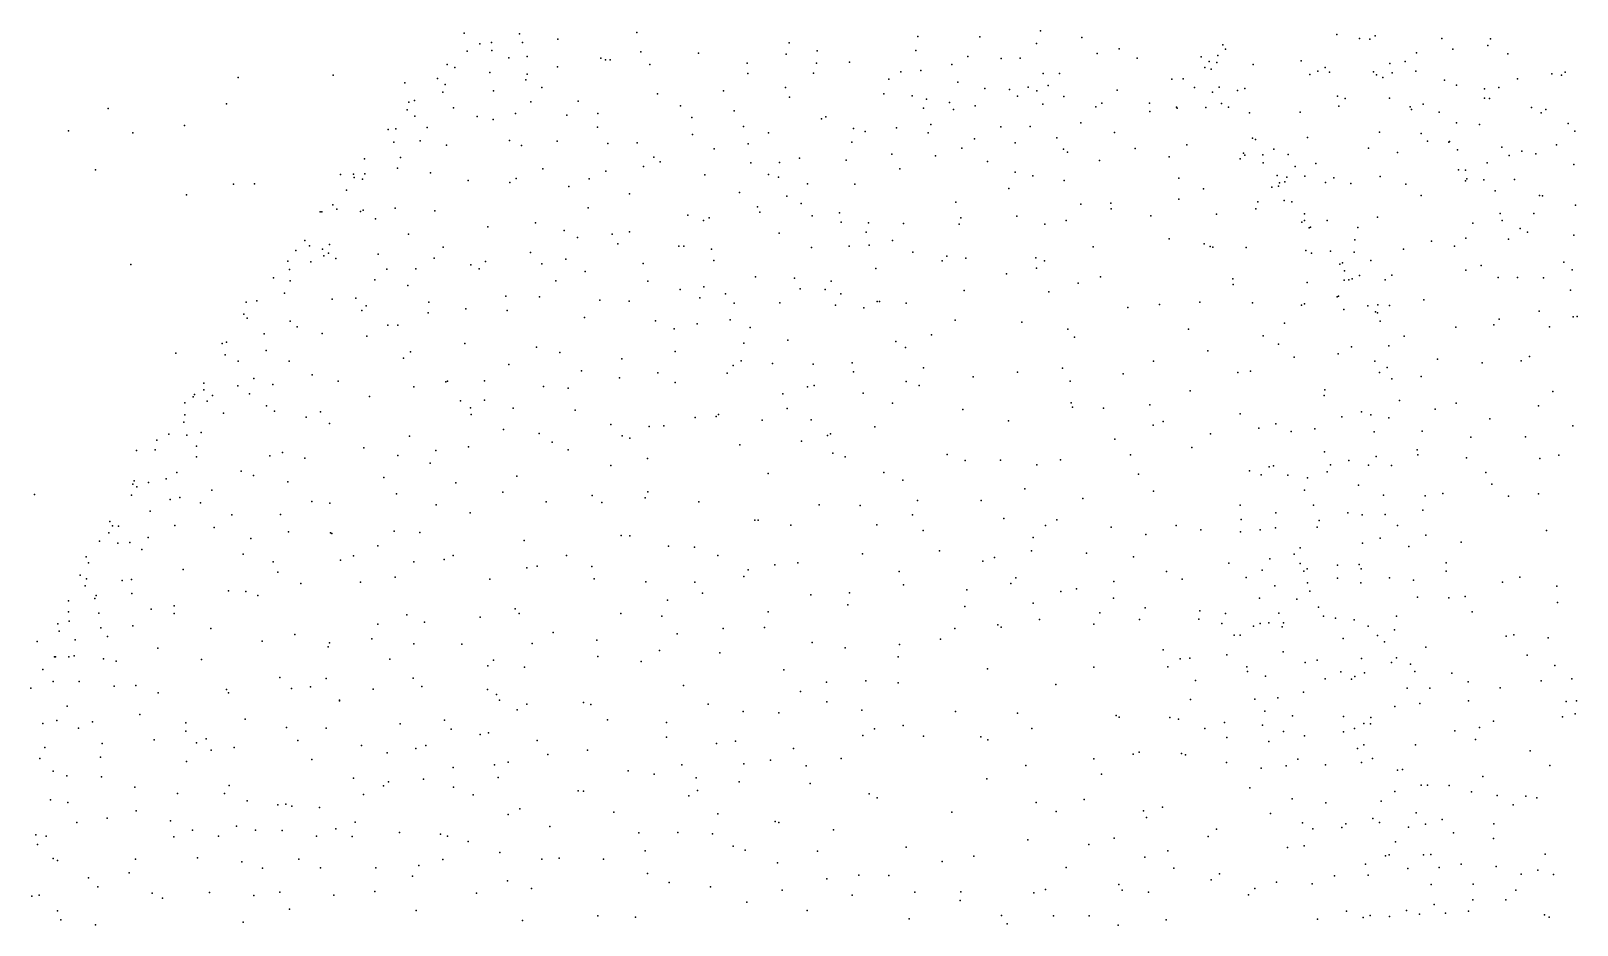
# Model space of a CAD drawing. Header units: metres. Extents: x -25 to 25, y -27.8 to 27.8.
# Drawn here: x -8.23 to -5.476, y -3.173 to -1.58 of the extents above; entities that cross this region are included whole.
import ezdxf

# ---------------------------------------------------------------- set-up
doc = ezdxf.new("R2010")
doc.units = ezdxf.units.M

msp = doc.modelspace()

# ---------------------------------------------------------------- linework, layer by layer
for p in [(-7.4588, -1.5843, -15.7327), (-7.3601, -1.5856, -7.436), (-7.2918, -1.5951, -7.573), (-7.1507, -1.5829, -7.7248), (-6.6504, -1.5903, -8.178), (-6.5401, -1.5908, -6.0557), (-6.4322, -1.5803, -5.333), (-6.3581, -1.5922, -4.9798), (-5.9041, -1.5864, -23.5951), (-5.8638, -1.5939, 25.5954), (-5.8451, -1.5952, -3.4254), (-5.8355, -1.5893, -8.6399), (-5.7171, -1.5937, 26.1046), (-5.6304, -1.5944, -18.0976), (-7.4531, -1.6162, -7.1371), (-7.4309, -1.6033, -7.2748), (-7.4101, -1.6012, -6.9723), (-7.4095, -1.6153, -7.3876), (-7.3547, -1.6012, -6.8425), (-7.1437, -1.6174, -21.5539), (-7.0409, -1.6201, -7.8565), (-6.8847, -1.6217, -6.4912), (-6.8794, -1.6018, -7.9794), (-6.8295, -1.6155, -15.9474), (-6.6541, -1.6154, -6.2539), (-6.4389, -1.6025, -5.4199), (-6.3308, -1.6206, -17.3042), (-6.2916, -1.6122, -8.4521), (-6.1163, -1.624, -8.5279), (-6.1071, -1.6051, -4.4181), (-6.1026, -1.6126, -4.5257), (-5.7621, -1.6196, 26.0317), (-5.6975, -1.6131, 25.272), (-5.6349, -1.6065, 25.2007), (-5.5997, -1.6213, -17.7302), (-7.4888, -1.6404, -19.0885), (-7.475, -1.6453, -7.0333), (-7.3792, -1.6284, -7.5042), (-7.3464, -1.626, -17.6807), (-7.2925, -1.644, -7.6349), (-7.2154, -1.6291, -6.6747), (-7.2066, -1.6321, -7.7215), (-7.1983, -1.6319, -15.7487), (-7.1276, -1.6402, -6.6006), (-6.9543, -1.6379, -6.5137), (-6.8308, -1.638, -8.0439), (-6.772, -1.636, -6.3687), (-6.645, -1.6506, -6.1831), (-6.59, -1.6399, -6.0664), (-6.5611, -1.6257, -8.2715), (-6.5021, -1.6293, -5.8884), (-6.4682, -1.629, -5.7841), (-6.26, -1.6289, -4.8293), (-6.146, -1.6265, -3.9879), (-6.1393, -1.6455, -4.6185), (-6.1315, -1.6345, -3.8664), (-6.1278, -1.6484, -23.074), (-6.1177, -1.6368, -4.2425), (-6.0533, -1.6403, -3.6857), (-5.9674, -1.6338, -8.5835), (-5.9378, -1.652, -3.5547), (-5.925, -1.6456, -23.9116), (-5.8097, -1.6381, 25.4962), (-5.7825, -1.635, -8.6977), (-5.7633, -1.652, 25.4173), (-7.861, -1.6634, -19.0164), (-7.6919, -1.6589, -15.8449), (-7.5641, -1.6725, -17.8549), (-7.5061, -1.6653, -7.1575), (-7.4925, -1.6756, -7.3366), (-7.4131, -1.6543, -6.8353), (-7.3486, -1.6672, -7.5949), (-7.3464, -1.6571, -6.7525), (-6.9533, -1.6562, -7.9663), (-6.8362, -1.6554, -6.4138), (-6.7018, -1.666, -8.1695), (-6.6808, -1.653, -16.3342), (-6.5793, -1.6714, -5.9716), (-6.4269, -1.6563, -5.2819), (-6.4183, -1.6776, -18.5363), (-6.3979, -1.656, -16.8696), (-6.1982, -1.666, -16.7105), (-6.178, -1.6657, -4.7106), (-5.9522, -1.658, -23.3718), (-5.9173, -1.654, -24.4836), (-5.8386, -1.6534, 25.7893), (-5.8334, -1.6588, -3.4531), (-5.822, -1.6633, -16.3541), (-5.8053, -1.6551, 25.8932), (-5.7121, -1.6678, -8.7591), (-5.691, -1.677, -3.3945), (-5.5822, -1.6657, -3.3511), (-5.5211, -1.657, 25.1151), (-5.504, -1.6594, -3.3403), (-5.4976, -1.6538, -8.8825), (-7.5569, -1.7075, -20.5111), (-7.5469, -1.7041, -7.0586), (-7.4966, -1.6893, -6.918), (-7.4063, -1.6873, -7.5496), (-7.3398, -1.7068, -19.2401), (-7.32, -1.681, -6.6913), (-7.2556, -1.7056, -6.6112), (-7.1142, -1.6921, -6.5368), (-6.9967, -1.6869, -6.4869), (-6.886, -1.6809, -8.0404), (-6.8789, -1.6981, -19.0466), (-6.7109, -1.6926, -6.2217), (-6.6603, -1.6959, -6.1105), (-6.6351, -1.7021, -6.0298), (-6.5309, -1.6828, -5.8424), (-6.4869, -1.6846, -5.7253), (-6.4729, -1.6964, -5.6566), (-6.4537, -1.6806, -5.5567), (-6.4385, -1.6871, -5.3977), (-6.3906, -1.6974, -5.1155), (-6.2955, -1.686, -4.898), (-6.1577, -1.6809, -8.5305), (-6.1258, -1.6893, -4.0816), (-6.1138, -1.6804, -4.1718), (-6.0811, -1.6864, -8.5586), (-6.0682, -1.6826, -3.7711), (-5.9026, -1.6967, -8.6551), (-5.8891, -1.7007, -17.5346), (-5.8102, -1.7002, 25.6799), (-5.641, -1.6835, 25.2504), (-5.641, -1.7003, -16.232), (-5.6322, -1.7007, -25.4752), (-5.6152, -1.6811, 26.1265), (-8.0929, -1.7183, -19.0602), (-7.8819, -1.7099, -15.9236), (-7.5601, -1.7209, -7.1414), (-7.5467, -1.7321, -7.3166), (-7.4778, -1.7176, -7.4629), (-7.4356, -1.7328, -6.7424), (-7.3674, -1.7275, -6.6654), (-7.2759, -1.7306, -7.7464), (-7.2204, -1.7275, -7.7929), (-7.0731, -1.7137, -17.5598), (-7.0529, -1.7348, -7.9425), (-6.9773, -1.7225, -7.997), (-6.8143, -1.7334, -6.258), (-6.6404, -1.7182, -16.8101), (-6.5938, -1.7078, -17.0162), (-6.587, -1.7202, -5.8777), (-6.5485, -1.714, -8.3031), (-6.428, -1.7108, -5.3306), (-6.3333, -1.7156, -4.9761), (-6.3227, -1.7088, -22.9245), (-6.2378, -1.709, -8.5068), (-6.237, -1.7241, -4.8446), (-6.1897, -1.716, -18.4852), (-6.1883, -1.7181, -4.7683), (-6.1372, -1.7169, -4.6794), (-6.1094, -1.7097, -4.6142), (-6.097, -1.7164, -3.9702), (-6.0599, -1.7261, -4.3544), (-5.9694, -1.7251, -3.64), (-5.9004, -1.7141, -3.5596), (-5.7734, -1.7153, 25.518), (-5.771, -1.72, -25.0915), (-5.7503, -1.7107, -3.4453), (-5.7215, -1.7248, 25.9646), (-5.5575, -1.7169, -8.8744), (-5.54, -1.7262, 25.1704), (-5.5318, -1.7205, -3.3777), (-8.1634, -1.758, -19.4573), (-8.049, -1.762, -20.0214), (-7.957, -1.7486, -19.224), (-7.594, -1.7562, -7.0913), (-7.5805, -1.7546, -7.2303), (-7.5246, -1.7522, -6.8175), (-7.4068, -1.7381, -7.5987), (-7.2211, -1.7517, -6.5306), (-6.9608, -1.7508, -6.3881), (-6.9164, -1.7617, -6.3167), (-6.8223, -1.7368, -8.1155), (-6.7649, -1.7542, -6.1621), (-6.7443, -1.7594, -22.506), (-6.6886, -1.7528, -6.0199), (-6.6318, -1.7621, -8.2462), (-6.627, -1.7468, -18.7174), (-6.5025, -1.7513, -5.5895), (-6.4503, -1.7507, -8.3724), (-6.3603, -1.7439, -5.0551), (-6.2999, -1.7615, -8.4691), (-5.828, -1.7607, -8.7146), (-5.6907, -1.7443, 25.3814), (-5.6499, -1.7473, -3.4265), (-5.4921, -1.745, -8.9139), (-5.4802, -1.7586, -25.7932), (-7.584, -1.7786, -6.8774), (-7.5371, -1.7763, -7.4109), (-7.4903, -1.7836, -6.7092), (-7.3777, -1.7756, -6.6057), (-7.3562, -1.7847, -7.7059), (-7.2931, -1.7766, -6.5417), (-7.2028, -1.781, -19.4192), (-7.1501, -1.7795, -7.8907), (-7.0516, -1.7646, -6.4158), (-6.9526, -1.7815, -21.9421), (-6.7681, -1.7785, -8.1677), (-6.5722, -1.7892, -8.2877), (-6.5497, -1.7727, -5.6731), (-6.4768, -1.7796, -5.4919), (-6.4029, -1.7705, -5.2128), (-6.263, -1.7899, -4.9252), (-6.1713, -1.7834, -4.8092), (-6.0541, -1.7716, -4.164), (-6.0492, -1.774, -3.9253), (-5.9564, -1.7702, -3.704), (-5.8475, -1.7893, -24.9022), (-5.7538, -1.763, 25.789), (-5.7426, -1.7765, 25.6487), (-5.7044, -1.7787, 25.4974), (-5.7035, -1.7772, -3.4816), (-5.61, -1.7875, -8.8708), (-5.5125, -1.7833, 26.1155), (-7.6359, -1.808, -7.0589), (-7.5722, -1.8058, -6.7838), (-7.1206, -1.8051, -6.3966), (-7.1097, -1.8138, -7.949), (-7.0131, -1.7903, -8.0137), (-6.9482, -1.815, -8.0668), (-6.8969, -1.8147, -16.207), (-6.861, -1.8069, -22.23), (-6.7783, -1.8106, -6.0483), (-6.6966, -1.7999, -5.9331), (-6.6187, -1.803, -5.7589), (-6.5264, -1.8127, -5.5394), (-6.391, -1.7911, -8.409), (-6.3839, -1.7961, -5.1342), (-6.3269, -1.8114, -5.0239), (-6.203, -1.8047, -8.5178), (-6.076, -1.8079, -16.8587), (-6.0705, -1.7983, -8.567), (-6.0679, -1.8016, -4.6656), (-6.0358, -1.8009, -4.6018), (-6.0354, -1.8151, -4.057), (-6.016, -1.7911, -4.5256), (-5.9909, -1.8006, -3.8159), (-5.9415, -1.8165, -8.6492), (-5.7961, -1.7968, -3.5523), (-5.6894, -1.7924, 25.8618), (-5.6362, -1.8152, 25.9256), (-5.5969, -1.8021, 26.0142), (-5.5745, -1.7945, 25.2762), (-5.5495, -1.7994, -3.4413), (-8.1151, -1.828, -18.64), (-7.679, -1.836, -18.085), (-7.6554, -1.8356, -7.1473), (-7.6544, -1.8412, -6.9404), (-7.6394, -1.8442, -6.8573), (-7.6355, -1.8347, -7.2894), (-7.5775, -1.8246, -19.3132), (-7.5187, -1.8334, -7.535), (-7.366, -1.8432, -20.5262), (-7.3184, -1.8258, -7.7797), (-7.2359, -1.8439, -6.416), (-7.206, -1.83, -7.8777), (-7.1389, -1.8218, -21.2066), (-7.0301, -1.8364, -6.298), (-6.9163, -1.8362, -19.3562), (-6.8988, -1.8411, -6.1507), (-6.6824, -1.8257, -5.851), (-6.4768, -1.8321, -8.3606), (-6.4453, -1.8382, -5.3164), (-6.1857, -1.8426, -4.8713), (-6.0104, -1.8379, -4.2368), (-5.9934, -1.8407, -3.8841), (-5.978, -1.8219, -23.2049), (-5.9613, -1.8391, -24.2851), (-5.9093, -1.8418, -24.653), (-5.8269, -1.8394, -8.731), (-5.6876, -1.8275, 25.7757), (-5.6748, -1.8285, -8.8348), (-5.6725, -1.8438, 25.5712), (-5.5875, -1.845, 25.3535), (-5.4816, -1.8185, 25.2105), (-7.9534, -1.8721, -19.7255), (-7.8693, -1.8532, -18.3469), (-7.8323, -1.8528, -20.1872), (-7.6679, -1.8638, -7.2195), (-7.4515, -1.8468, -15.9472), (-7.3773, -1.8502, -6.5053), (-7.2721, -1.8576, -7.842), (-7.1638, -1.8703, -6.3358), (-6.9679, -1.8681, -6.1768), (-6.8468, -1.8528, -6.0752), (-6.7625, -1.8535, -5.9308), (-6.4881, -1.8609, -5.3896), (-6.3897, -1.8467, -5.196), (-6.1413, -1.8618, -22.9158), (-6.0198, -1.8585, -4.6474), (-6.0081, -1.8571, -4.1404), (-6.0063, -1.8507, -17.1746), (-5.9969, -1.8493, -4.3148), (-5.9245, -1.8502, -3.7788), (-5.8794, -1.852, -3.701), (-5.781, -1.8531, -3.6), (-5.6746, -1.8474, 25.6852), (-5.642, -1.8456, -18.4227), (-5.6219, -1.8653, 25.4856), (-7.6924, -1.8904, -6.9011), (-7.6851, -1.8981, -7.2845), (-7.6387, -1.8998, -20.2742), (-7.5813, -1.8958, -6.629), (-7.2379, -1.8957, -6.3484), (-6.9362, -1.8939, -6.0987), (-6.884, -1.8749, -8.1346), (-6.8581, -1.8877, -6.011), (-6.583, -1.8854, -5.5305), (-6.3601, -1.8889, -8.4297), (-6.3068, -1.8869, -5.049), (-6.306, -1.8975, -22.7809), (-6.1856, -1.8801, -8.5222), (-6.0482, -1.8973, -23.7221), (-6.0445, -1.8845, -4.7326), (-5.9976, -1.8825, -8.6105), (-5.984, -1.885, -4.0118), (-5.7537, -1.8736, -8.7878), (-5.543, -1.8734, -8.9243), (-5.5375, -1.8738, -3.4995), (-5.479, -1.8906, 25.2802), (-7.7151, -1.9025, -7.0606), (-7.7118, -1.9026, -19.4714), (-7.6433, -1.902, -7.389), (-7.6167, -1.9152, -7.4622), (-7.5109, -1.9006, -6.5489), (-7.3312, -1.9221, -7.8402), (-7.0602, -1.9085, -19.6549), (-7.032, -1.918, -6.1511), (-7.0223, -1.9131, -8.067), (-6.9318, -1.9029, -21.7613), (-6.8386, -1.9096, -5.9358), (-6.7902, -1.9044, -8.2008), (-6.7872, -1.9207, -5.8342), (-6.7386, -1.9222, -5.7577), (-6.676, -1.9232, -8.2759), (-6.5766, -1.9244, -5.4633), (-6.5738, -1.9134, -8.3208), (-6.4738, -1.9104, -8.3651), (-6.4241, -1.9243, -5.2241), (-6.3863, -1.9178, -5.1639), (-6.2354, -1.9096, -4.9713), (-6.1187, -1.907, -4.8347), (-5.9663, -1.9211, -4.1041), (-5.9619, -1.9059, -4.3907), (-5.9615, -1.9178, -4.5654), (-5.9212, -1.9179, -3.856), (-5.8317, -1.9123, -3.7162), (-5.662, -1.923, -25.28), (-5.6131, -1.9056, 25.5637), (-5.6097, -1.918, -8.9086), (-5.5531, -1.9057, 25.4173), (-7.7426, -1.9535, -6.9992), (-7.5575, -1.9424, -7.5755), (-7.4166, -1.9296, -6.4211), (-7.2805, -1.9359, -7.887), (-7.2565, -1.9481, -6.2862), (-7.1951, -1.9423, -7.9588), (-7.1643, -1.9384, -6.2393), (-6.8974, -1.9403, -5.9621), (-6.7427, -1.9386, -8.2468), (-6.6954, -1.9537, -5.6152), (-6.203, -1.9507, -8.5078), (-5.9536, -1.9312, -4.1895), (-5.9511, -1.9298, -4.313), (-5.8721, -1.9526, -8.7109), (-5.8666, -1.9305, -3.7942), (-5.7357, -1.9547, -3.6778), (-5.674, -1.9493, -3.6199), (-5.5983, -1.9515, -3.5745), (-5.5775, -1.9325, 25.742), (-5.5647, -1.9391, -16.3347), (-5.4819, -1.9439, -8.9628), (-7.7587, -1.9716, -7.0807), (-7.734, -1.9634, -7.1662), (-7.7112, -1.9693, -6.7349), (-7.7083, -1.981, -19.7719), (-7.7005, -1.9762, -19.9829), (-7.6986, -1.9606, -7.3361), (-7.6116, -1.978, -6.5391), (-7.496, -1.9654, -7.6787), (-7.3405, -1.9752, -20.2531), (-7.1847, -1.9596, -20.5397), (-7.0764, -1.9635, -8.0565), (-7.0672, -1.9639, -6.1068), (-7.018, -1.969, -6.0469), (-6.8401, -1.9662, -5.8269), (-6.7727, -1.9635, -17.2214), (-6.7371, -1.9621, -5.688), (-6.6593, -1.9743, -5.527), (-6.5987, -1.9818, -8.3057), (-6.3381, -1.9647, -5.0729), (-6.1402, -1.9594, -4.8923), (-6.1298, -1.9643, -8.5356), (-6.1249, -1.9655, -18.6672), (-6.0658, -1.9661, -4.814), (-5.9591, -1.9714, -8.6438), (-5.9494, -1.9763, -4.6745), (-5.9156, -1.9727, -4.3577), (-5.8733, -1.9744, -3.882), (-5.785, -1.969, -17.2561), (-5.6943, -1.9636, -8.8494), (-8.0523, -1.9965, -16.1323), (-7.7729, -1.9902, -6.8894), (-7.7699, -2.0055, -6.7948), (-7.7318, -1.9915, -7.2675), (-7.6874, -1.9857, -6.6317), (-7.5961, -2.005, -7.5663), (-7.5449, -2.004, -7.631), (-7.5117, -1.9852, -6.4086), (-7.4465, -1.9969, -7.7572), (-7.4321, -2.0044, -6.3384), (-7.4206, -1.991, -19.7439), (-7.32, -1.9955, -6.2572), (-7.2772, -1.9867, -17.7245), (-7.2428, -2.0087, -7.9488), (-7.1396, -1.9947, -19.9124), (-7.0137, -1.9893, -8.1053), (-6.7252, -2.0036, -5.5747), (-6.6068, -1.9897, -5.4203), (-6.5649, -1.9849, -5.3578), (-6.4403, -1.9847, -8.3699), (-6.4388, -2.0028, -5.193), (-6.4245, -1.9901, -18.7858), (-5.899, -1.9958, -4.2055), (-5.8941, -1.9933, -4.4734), (-5.8902, -2.0075, -4.1276), (-5.8437, -1.9894, -16.8833), (-5.6745, -2.0068, -3.6905), (-5.6467, -1.9983, -8.8904), (-5.4995, -1.9921, 25.6595), (-5.4846, -2.006, 25.5657), (-7.7981, -2.0204, -6.9615), (-7.7687, -2.0258, -7.1758), (-7.6177, -2.0237, -6.4631), (-7.5587, -2.0336, -6.3834), (-7.2951, -2.0257, -6.1915), (-7.1315, -2.026, -8.0475), (-7.0314, -2.0362, -5.9398), (-6.9394, -2.0181, -5.8654), (-6.8703, -2.0206, -5.7725), (-6.805, -2.0263, -5.6862), (-6.4922, -2.0133, -5.2585), (-6.3646, -2.0296, -5.0788), (-6.3248, -2.0185, -8.419), (-6.0892, -2.022, -8.5437), (-6.0887, -2.0319, -4.8819), (-5.9569, -2.0287, -4.7566), (-5.8907, -2.0241, -4.5981), (-5.8824, -2.024, -4.2798), (-5.8768, -2.0219, -4.4005), (-5.8638, -2.0159, -3.997), (-5.8178, -2.0236, -3.8637), (-5.8062, -2.0157, -8.7623), (-5.6169, -2.0193, -3.6492), (-5.5824, -2.0198, -8.9302), (-5.5362, -2.02, -3.6179), (-7.8466, -2.0633, -16.1635), (-7.8281, -2.061, -7.0142), (-7.7785, -2.0472, -6.6728), (-7.6939, -2.0579, -6.5193), (-7.6514, -2.0566, -7.5302), (-7.5217, -2.0638, -6.3211), (-7.3846, -2.0529, -7.843), (-7.3241, -2.0538, -7.9024), (-7.217, -2.0598, -7.9922), (-7.1647, -2.0616, -6.0405), (-7.0737, -2.0408, -16.4058), (-7.0385, -2.0559, -21.0073), (-6.9931, -2.0487, -21.2413), (-6.9778, -2.0652, -8.1463), (-6.896, -2.0647, -8.1953), (-6.8599, -2.0399, -19.5954), (-6.8155, -2.0412, -8.2388), (-6.7876, -2.0485, -5.6041), (-6.7226, -2.0622, -21.8986), (-6.7189, -2.0622, -5.4884), (-6.6715, -2.0655, -8.2988), (-6.5678, -2.043, -5.3096), (-6.4171, -2.0449, -5.1316), (-6.1481, -2.0637, -8.5069), (-6.0542, -2.0647, -23.8974), (-5.9036, -2.0542, -8.6872), (-5.9009, -2.0531, -4.7128), (-5.7493, -2.0591, -3.8415), (-5.488, -2.0424, -8.9689), (-7.8511, -2.0851, -6.9339), (-7.8452, -2.0921, -6.8015), (-7.6411, -2.0786, -6.4104), (-7.6331, -2.0702, -17.8872), (-7.5224, -2.0824, -7.7132), (-7.4553, -2.0754, -6.2552), (-7.3818, -2.0784, -6.1985), (-7.2444, -2.0906, -6.0766), (-6.7973, -2.0689, -16.8425), (-6.7468, -2.0734, -8.2721), (-6.2766, -2.0733, -8.432), (-6.2197, -2.0676, -4.9919), (-5.9672, -2.0687, -8.6254), (-5.9615, -2.0663, -23.1078), (-5.8913, -2.0764, -24.7341), (-5.8486, -2.0699, -4.5427), (-5.8351, -2.0809, -4.4625), (-5.8315, -2.0825, -4.1469), (-5.8312, -2.068, -4.0446), (-5.8104, -2.0694, -3.9767), (-5.5437, -2.0797, -3.6922), (-5.4832, -2.0896, -25.578), (-5.4761, -2.089, -17.3603), (-7.8147, -2.1198, -7.2374), (-7.7683, -2.0976, -7.3176), (-7.7563, -2.1075, -6.523), (-7.7115, -2.1193, -7.4776), (-7.5943, -2.1044, -6.3339), (-7.5768, -2.1042, -7.6538), (-7.1177, -2.0966, -5.9575), (-7.0845, -2.1112, -8.1123), (-7.0433, -2.1023, -20.3169), (-6.985, -2.0948, -5.8097), (-6.9488, -2.1084, -5.7491), (-6.5841, -2.0953, -8.3231), (-6.4649, -2.0992, -5.1684), (-6.3834, -2.1115, -22.4456), (-6.1682, -2.1115, -22.6436), (-5.9972, -2.1009, -4.8466), (-5.8271, -2.0973, -4.3735), (-5.6923, -2.1081, -18.6926), (-5.6243, -2.1039, -8.9195), (-5.6149, -2.094, -3.7506), (-5.5254, -2.1073, -8.9617), (-7.8898, -2.1374, -6.8552), (-7.8822, -2.135, -6.9778), (-7.6319, -2.1241, -7.5974), (-7.4574, -2.1371, -7.8041), (-7.3299, -2.1438, -6.0907), (-6.9604, -2.1365, -20.0817), (-6.882, -2.1311, -5.6306), (-6.6896, -2.1338, -5.3584), (-6.6724, -2.1445, -8.3071), (-6.6258, -2.1217, -5.306), (-6.3712, -2.1258, -5.0855), (-6.0351, -2.1232, -22.8491), (-6.008, -2.1386, -8.5732), (-5.8779, -2.1431, -4.7417), (-5.8112, -2.1413, -4.2739), (-5.7844, -2.1241, -8.7876), (-7.972, -2.1544, -18.2961), (-7.8841, -2.1574, -6.7519), (-7.8613, -2.1687, -6.6248), (-7.8114, -2.1499, -6.559), (-7.7704, -2.1684, -7.3856), (-7.5665, -2.1631, -7.6969), (-7.5541, -2.1517, -6.2417), (-7.3789, -2.1748, -7.8945), (-7.2883, -2.153, -7.9741), (-7.1777, -2.1646, -5.9404), (-7.0825, -2.1512, -5.8585), (-6.9653, -2.1682, -20.7196), (-6.9094, -2.1729, -8.2259), (-6.8367, -2.1739, -19.8024), (-6.7672, -2.1716, -8.2765), (-6.2309, -2.1685, -8.4233), (-6.1338, -2.1505, -4.9504), (-5.9801, -2.1617, -24.3649), (-5.9015, -2.1556, -8.6748), (-5.8364, -2.1684, -4.6208), (-5.7249, -2.165, -3.9545), (-5.6449, -2.1717, -3.8371), (-5.5759, -2.1679, -3.7682), (-5.5611, -2.1604, -17.1578), (-7.8334, -2.1996, -7.3141), (-7.7293, -2.193, -6.366), (-7.2498, -2.1858, -5.9842), (-7.1817, -2.1984, -8.0784), (-7.1138, -2.1894, -8.1189), (-6.9899, -2.1898, -5.7125), (-6.9796, -2.1764, -8.1819), (-6.7648, -2.1876, -5.4064), (-6.6403, -2.1802, -19.3137), (-6.5517, -2.1967, -5.17), (-6.4729, -2.1884, -8.3486), (-6.3928, -2.1812, -22.1972), (-6.2847, -2.1912, -5.0007), (-6.0802, -2.1888, -4.9069), (-6.0579, -2.1864, -8.512), (-5.8282, -2.1886, -4.5484), (-5.8143, -2.1798, -4.3623), (-5.8061, -2.2001, -4.2053), (-5.754, -2.1958, -4.021), (-7.939, -2.228, -16.2573), (-7.9224, -2.2077, -6.783), (-7.9222, -2.2195, -7.0749), (-7.9066, -2.2298, -6.6257), (-7.8615, -2.2128, -6.5637), (-7.8409, -2.2269, -6.4809), (-7.7991, -2.2099, -6.4238), (-7.6832, -2.2042, -7.572), (-7.5485, -2.2143, -7.7462), (-7.4911, -2.2056, -7.7978), (-7.4883, -2.2045, -6.1467), (-7.4225, -2.2036, -6.1025), (-7.3172, -2.214, -6.017), (-7.2732, -2.217, -8.0136), (-7.0829, -2.2069, -5.8053), (-6.8911, -2.2271, -17.6409), (-6.8469, -2.2146, -8.255), (-6.8351, -2.2121, -21.2576), (-6.7479, -2.2255, -5.3448), (-6.6715, -2.205, -17.107), (-6.6479, -2.212, -5.2513), (-6.3789, -2.2044, -5.0418), (-6.1653, -2.2216, -22.3772), (-5.9266, -2.2296, -4.7577), (-5.9254, -2.2195, -8.641), (-5.5194, -2.2226, -8.9663), (-7.9562, -2.243, -6.8427), (-7.9414, -2.2319, -6.9471), (-7.9164, -2.2401, -7.1416), (-7.8108, -2.2481, -7.3986), (-7.7963, -2.2577, -6.3692), (-7.6272, -2.2318, -6.2267), (-7.4651, -2.2394, -16.2914), (-7.4475, -2.2519, -7.8647), (-7.4223, -2.238, -17.8286), (-7.3715, -2.2521, -7.9403), (-7.261, -2.2559, -5.9312), (-6.8833, -2.2527, -20.5257), (-6.6955, -2.2436, -21.4931), (-6.57, -2.2545, -8.3254), (-6.3772, -2.243, -19.0595), (-6.3752, -2.2508, -8.3492), (-6.3199, -2.2523, -4.9952), (-6.2374, -2.2465, -4.97), (-5.7922, -2.2385, -4.1374), (-5.7286, -2.2539, -3.9854), (-5.6912, -2.2434, -8.8598), (-5.5448, -2.2481, -3.7648), (-7.9581, -2.277, -7.0266), (-7.956, -2.2642, -6.7216), (-7.8871, -2.2612, -7.2794), (-7.7398, -2.2682, -17.8937), (-7.7142, -2.2588, -6.281), (-7.6986, -2.2794, -7.595), (-7.446, -2.2637, -6.0651), (-7.1972, -2.2814, -5.8478), (-7.1293, -2.2851, -5.7824), (-7.1029, -2.2841, -8.1468), (-7.0471, -2.2689, -5.7043), (-7.0094, -2.2671, -16.5431), (-7.0053, -2.2637, -8.1945), (-6.9275, -2.2738, -5.5411), (-6.8405, -2.2733, -20.9722), (-6.7271, -2.2854, -5.2713), (-6.489, -2.275, -5.0735), (-6.231, -2.2825, -8.3707), (-6.2135, -2.2761, -22.046), (-6.0765, -2.2622, -8.4689), (-6.013, -2.2805, -8.5152), (-5.8951, -2.2678, -4.6967), (-5.86, -2.2591, -8.6964), (-5.8432, -2.2642, -4.5171), (-5.8116, -2.2698, -4.2313), (-5.6313, -2.2715, -8.9086), (-5.4839, -2.284, -3.7195), (-8.0058, -2.3096, -6.8866), (-7.9847, -2.2985, -6.9549), (-7.9525, -2.3007, -7.1288), (-7.9271, -2.2957, -7.2144), (-7.5558, -2.3023, -7.786), (-7.3886, -2.2905, -6.0059), (-7.3249, -2.2973, -5.9491), (-7.302, -2.3129, -8.0295), (-7.1772, -2.3016, -8.1064), (-7.1635, -2.3055, -17.7998), (-6.8578, -2.3112, -5.4054), (-6.8114, -2.301, -5.3507), (-6.8061, -2.2981, -8.2888), (-6.2993, -2.3077, -8.3491), (-6.1291, -2.2981, -8.4229), (-6.0432, -2.2882, -4.8541), (-5.9854, -2.2942, -4.7931), (-5.9432, -2.2893, -8.6015), (-5.8374, -2.2948, -4.4529), (-5.7521, -2.2934, -18.883), (-5.6656, -2.3043, -3.9165), (-5.5679, -2.3034, -3.8042), (-8.0425, -2.3276, -18.1853), (-8.0092, -2.3268, -6.7664), (-7.9353, -2.3388, -7.271), (-7.9351, -2.3198, -6.5152), (-7.8046, -2.3373, -7.4968), (-7.7822, -2.3316, -6.2733), (-7.637, -2.3233, -6.1541), (-7.5767, -2.3367, -6.0945), (-7.509, -2.3278, -7.8453), (-7.451, -2.3212, -7.8976), (-7.2732, -2.3265, -5.8772), (-6.9675, -2.3177, -8.2342), (-6.8019, -2.3324, -20.3366), (-6.7797, -2.339, -5.2844), (-6.598, -2.3351, -5.1173), (-6.2717, -2.3353, -4.9547), (-6.1624, -2.3225, -4.9133), (-5.9259, -2.3304, -4.7214), (-5.8337, -2.3383, -8.7068), (-5.7611, -2.3267, -8.7883), (-5.7596, -2.3356, -4.0669), (-5.5088, -2.3362, -3.7595), (-7.9705, -2.3667, -17.9806), (-7.8555, -2.3643, -7.4417), (-7.7421, -2.3412, -7.5813), (-7.5189, -2.3506, -6.0463), (-7.1971, -2.3547, -5.7894), (-7.1317, -2.3423, -5.7328), (-6.711, -2.3671, -5.1939), (-6.5661, -2.3454, -8.3341), (-6.503, -2.3449, -5.0423), (-6.4382, -2.3533, -8.3377), (-6.3964, -2.3445, -4.9947), (-6.0595, -2.3637, -8.4252), (-6.0247, -2.3568, -23.9006), (-6.0168, -2.355, -22.9292), (-5.9215, -2.3657, -4.6348), (-5.9152, -2.3535, -8.6092), (-5.8829, -2.3454, -4.5549), (-5.8479, -2.3538, -4.3943), (-5.8067, -2.3547, -4.2018), (-5.6732, -2.3411, -8.8665), (-5.6387, -2.3669, -3.8652), (-5.5426, -2.3421, -8.9505), (-8.0485, -2.3878, -6.7836), (-8.0466, -2.3816, -6.9402), (-8.0417, -2.3924, -6.7086), (-8.0211, -2.3847, -7.0852), (-7.9895, -2.378, -6.5551), (-7.834, -2.3725, -6.3023), (-7.7729, -2.3835, -6.2185), (-7.6015, -2.3757, -7.7741), (-7.4733, -2.3855, -5.9962), (-7.365, -2.3733, -5.9196), (-6.9172, -2.3688, -5.4427), (-6.6769, -2.3808, -19.8486), (-6.4599, -2.3958, -5.0009), (-6.2574, -2.3699, -21.7241), (-6.0387, -2.3711, -4.8064), (-5.9911, -2.3718, -24.2482), (-5.9566, -2.3766, -8.5411), (-5.8652, -2.3895, -8.6435), (-5.628, -2.3879, -8.8931), (-8.2239, -2.4062, -16.5039), (-8.0512, -2.4071, -7.0063), (-7.982, -2.4151, -6.4659), (-7.9651, -2.4115, -7.301), (-7.9281, -2.4208, -7.3812), (-7.9078, -2.3987, -6.3725), (-7.7299, -2.4185, -7.6504), (-7.698, -2.4218, -6.1289), (-7.5791, -2.4047, -6.0528), (-7.3894, -2.402, -7.9858), (-7.3124, -2.4191, -5.8497), (-7.2307, -2.4077, -8.1044), (-7.2135, -2.4205, -5.7569), (-7.1362, -2.412, -8.1614), (-7.1314, -2.4016, -5.6915), (-7.0406, -2.419, -5.5663), (-6.651, -2.4171, -5.1217), (-6.5378, -2.4167, -5.0362), (-6.3567, -2.413, -8.326), (-6.2308, -2.4, -4.9087), (-5.9619, -2.3984, -4.6839), (-5.8208, -2.4073, -24.8648), (-5.7465, -2.4084, -3.9836), (-5.7154, -2.4045, -8.8108), (-5.5983, -2.4093, -3.7931), (-5.5451, -2.4047, -3.7467), (-8.0179, -2.4361, -7.196), (-7.8724, -2.4421, -7.4929), (-7.7856, -2.4416, -7.5957), (-7.5084, -2.4244, -7.8883), (-7.4476, -2.4389, -7.9491), (-6.8261, -2.4243, -5.2937), (-6.753, -2.4258, -5.2096), (-6.6599, -2.4426, -17.4032), (-6.4973, -2.4488, -8.3346), (-6.4029, -2.4512, -4.9646), (-6.0761, -2.4249, -8.3695), (-6.0745, -2.4509, -4.7711), (-6.0126, -2.4386, -4.7241), (-5.9457, -2.4252, -4.5794), (-5.8844, -2.4387, -22.0009), (-5.8588, -2.4421, -4.2144), (-5.8181, -2.4416, -4.0894), (-5.7507, -2.4343, -8.7529), (-8.0915, -2.4744, -7.0318), (-8.0896, -2.4542, -6.9546), (-8.0851, -2.462, -6.7023), (-8.0744, -2.4627, -6.6317), (-7.9739, -2.4613, -6.398), (-7.9038, -2.4651, -6.3039), (-7.7713, -2.4726, -6.1516), (-7.6964, -2.4747, -16.3712), (-7.6944, -2.4756, -7.7306), (-7.5831, -2.4715, -7.8346), (-7.5377, -2.4739, -5.9811), (-6.9408, -2.452, -5.417), (-6.9346, -2.4521, -8.284), (-6.8767, -2.4608, -5.3306), (-6.7232, -2.4601, -16.8607), (-6.6411, -2.47, -20.1153), (-6.423, -2.4614, -21.341), (-6.3063, -2.4646, -4.9181), (-6.2442, -2.4776, -19.2716), (-6.1904, -2.4613, -4.8516), (-6.1461, -2.4693, -8.3194), (-6.0754, -2.4726, -19.1385), (-6.0408, -2.4689, -22.7112), (-6.0134, -2.4655, -21.6769), (-5.9388, -2.4644, -22.2873), (-5.9356, -2.4522, -4.4768), (-5.7961, -2.4614, -4.0238), (-5.7456, -2.4787, -3.9179), (-5.5306, -2.4704, -3.687), (-8.1079, -2.4893, -6.7778), (-8.0757, -2.493, -7.1387), (-8.0539, -2.4914, -6.5166), (-8.0329, -2.5041, -6.4389), (-8.0217, -2.4826, -7.2743), (-7.8384, -2.4848, -6.2066), (-7.6123, -2.4976, -6.021), (-7.3518, -2.4879, -5.8359), (-7.1789, -2.4794, -5.6829), (-7.1635, -2.4796, -8.1651), (-7.0947, -2.498, -5.5832), (-7.0483, -2.5002, -5.5221), (-6.6121, -2.5063, -5.0519), (-6.4482, -2.5063, -8.3296), (-6.4448, -2.4828, -19.5471), (-5.9693, -2.5011, -23.4581), (-5.8585, -2.4931, -4.1252), (-5.8268, -2.4839, -8.6324), (-5.7755, -2.4985, -8.6894), (-5.6827, -2.4908, -8.814), (-8.1321, -2.517, -6.8542), (-8.1277, -2.5277, -6.718), (-7.8525, -2.5124, -7.5703), (-7.7986, -2.5258, -17.745), (-7.6786, -2.5229, -6.0484), (-7.6558, -2.5154, -7.7856), (-7.5482, -2.5258, -7.8934), (-7.4939, -2.522, -7.939), (-7.4779, -2.5148, -5.9058), (-7.3283, -2.5336, -5.7874), (-7.2764, -2.5148, -8.1091), (-7.0064, -2.5147, -16.5668), (-6.9054, -2.5314, -5.3171), (-6.8639, -2.5279, -8.3149), (-6.749, -2.5116, -5.1579), (-6.5345, -2.5248, -8.333), (-6.514, -2.5182, -20.9626), (-6.35, -2.5106, -8.3124), (-6.2662, -2.5171, -4.8632), (-6.0966, -2.5285, -4.73), (-6.0234, -2.5206, -4.5962), (-5.9802, -2.5123, -23.7291), (-5.9691, -2.5293, -4.384), (-5.9027, -2.5322, -4.171), (-5.8643, -2.5307, -19.1157), (-5.709, -2.528, -3.8299), (-8.1427, -2.5496, -6.9749), (-8.1314, -2.5566, -6.6276), (-8.0676, -2.5594, -16.5352), (-8.0509, -2.5574, -7.3193), (-7.959, -2.5398, -7.4446), (-7.7904, -2.5445, -7.6619), (-7.5814, -2.5536, -5.9565), (-7.4131, -2.5572, -5.832), (-7.3467, -2.5367, -8.0699), (-7.2309, -2.5343, -5.694), (-7.227, -2.5563, -8.148), (-6.9603, -2.5523, -5.3629), (-6.9526, -2.5404, -8.2908), (-6.6835, -2.5436, -8.3409), (-6.4761, -2.5545, -20.6679), (-6.3013, -2.5612, -8.2993), (-6.2075, -2.5436, -4.8051), (-6.1794, -2.5568, -8.2959), (-6.0656, -2.5542, -4.6526), (-6.0372, -2.5411, -8.3174), (-5.9631, -2.543, -8.4119), (-5.9568, -2.5385, -4.2972), (-5.9029, -2.555, -8.4861), (-5.8608, -2.5387, -8.5577), (-5.8102, -2.5544, -3.9667), (-5.7674, -2.5589, -3.8834), (-5.7093, -2.5425, -8.7591), (-5.5778, -2.5537, -3.6707), (-8.1335, -2.5686, -7.1081), (-8.1141, -2.5862, -6.5374), (-8.0506, -2.5825, -6.3925), (-7.8783, -2.5777, -6.1817), (-7.8477, -2.5789, -7.6171), (-7.8259, -2.5859, -6.1274), (-7.7496, -2.5646, -6.0693), (-7.6431, -2.5621, -6.0008), (-7.1349, -2.5615, -8.2115), (-7.0475, -2.5626, -8.2526), (-7.0342, -2.582, -5.438), (-6.8412, -2.5849, -5.2181), (-6.7723, -2.5811, -17.5352), (-6.6757, -2.5669, -5.0699), (-6.5631, -2.5758, -5.0024), (-6.485, -2.5649, -20.4322), (-6.3955, -2.5791, -8.3096), (-6.3675, -2.574, -4.9), (-6.0144, -2.5688, -4.4843), (-5.9562, -2.5635, -24.158), (-5.9521, -2.5786, -4.2277), (-5.8612, -2.5633, -4.0433), (-5.6752, -2.5876, -3.7604), (-5.6091, -2.5622, -8.8577), (-5.5122, -2.5697, -8.9172), (-8.1634, -2.5957, -6.7924), (-8.1634, -2.6152, -6.7059), (-8.1163, -2.5916, -17.5623), (-8.0162, -2.6102, -6.3216), (-7.9749, -2.6047, -7.4763), (-7.3677, -2.6098, -8.0742), (-7.0966, -2.5942, -17.7584), (-6.9171, -2.6151, -5.2815), (-6.7754, -2.6026, -5.1406), (-6.5669, -2.6054, -8.3311), (-6.445, -2.5998, -20.1144), (-6.3018, -2.5906, -4.8517), (-6.2455, -2.6079, -8.2768), (-6.1481, -2.6136, -21.161), (-6.0419, -2.5909, -4.5483), (-5.9752, -2.5926, -23.2507), (-5.9366, -2.6071, -8.382), (-5.7601, -2.589, -8.6646), (-5.7043, -2.5904, -24.9939), (-5.6627, -2.6153, -8.7778), (-5.511, -2.5986, -3.5847), (-8.1825, -2.6365, -6.8629), (-8.1619, -2.6317, -7.0876), (-8.1093, -2.6173, -7.2498), (-8.1058, -2.6435, -6.4384), (-8.0488, -2.6401, -7.4017), (-7.9754, -2.6183, -6.2641), (-7.6124, -2.6374, -7.869), (-7.5604, -2.6204, -7.9131), (-7.5295, -2.6338, -16.4398), (-7.4303, -2.6249, -5.7843), (-7.3603, -2.618, -5.7306), (-7.1796, -2.6183, -8.1863), (-7.1064, -2.6231, -5.502), (-6.9238, -2.6433, -8.3071), (-6.5078, -2.6382, -4.9549), (-6.5021, -2.6427, -8.3246), (-6.4337, -2.629, -4.9226), (-6.337, -2.6372, -8.2801), (-6.3263, -2.6172, -20.8341), (-6.2557, -2.629, -4.7989), (-6.1498, -2.6283, -4.7094), (-6.1089, -2.6359, -8.2621), (-6.1023, -2.6179, -4.6304), (-6.0522, -2.6409, -4.4936), (-6.0405, -2.6358, -22.9939), (-6.025, -2.6348, -4.4082), (-6.0072, -2.6178, -22.5036), (-6.0012, -2.6416, -4.3021), (-5.999, -2.6346, -8.2706), (-5.9278, -2.6231, -24.3644), (-5.9066, -2.6264, -4.0652), (-5.8733, -2.6297, -8.4455), (-5.8482, -2.6407, -3.9664), (-5.798, -2.6231, -8.5936), (-8.2193, -2.6678, -16.8502), (-8.18, -2.6495, -6.9646), (-8.1512, -2.665, -6.546), (-8.0936, -2.6593, -7.3372), (-7.9101, -2.6446, -6.1743), (-7.8183, -2.6672, -6.068), (-7.7599, -2.6556, -7.7585), (-7.6984, -2.6705, -7.811), (-7.623, -2.6631, -5.9017), (-7.3377, -2.6714, -5.6559), (-7.2998, -2.6518, -8.1234), (-7.2223, -2.6659, -5.5558), (-7.0792, -2.6546, -8.2475), (-6.9973, -2.6451, -8.2759), (-6.8389, -2.67, -5.1767), (-6.6102, -2.6641, -8.3299), (-6.5847, -2.6451, -4.993), (-6.087, -2.6565, -19.414), (-6.0764, -2.6565, -20.8019), (-5.8928, -2.6626, -21.0647), (-5.8316, -2.6572, -21.3108), (-5.8189, -2.6689, -3.8989), (-5.8012, -2.6472, -22.0323), (-5.6024, -2.6588, -3.6402), (-5.5889, -2.656, -8.8232), (-5.5274, -2.6615, -8.876), (-8.1883, -2.6951, -7.0597), (-8.1865, -2.6956, -6.6595), (-8.1625, -2.6956, -7.1887), (-8.1535, -2.6937, -17.3066), (-8.101, -2.6989, -6.3866), (-8.004, -2.6801, -7.5046), (-7.7011, -2.6774, -5.9589), (-7.5484, -2.6721, -5.829), (-7.4629, -2.6729, -8.0201), (-7.2205, -2.6946, -8.1719), (-7.1104, -2.6842, -5.4543), (-7.0033, -2.6885, -5.3232), (-6.7799, -2.6795, -5.1165), (-6.6856, -2.6955, -8.3383), (-6.6832, -2.6736, -5.0407), (-6.2132, -2.6827, -8.2528), (-6.1829, -2.6987, -19.6476), (-6.1658, -2.6976, -4.6481), (-6.0998, -2.6919, -4.5234), (-5.9995, -2.6865, -4.237), (-5.8601, -2.6984, -8.3885), (-5.7976, -2.6973, -20.8666), (-5.7458, -2.6783, -8.6336), (-5.5649, -2.6923, -3.5793), (-8.2088, -2.7177, -6.7585), (-8.0785, -2.7033, -7.4085), (-7.9265, -2.7002, -7.6095), (-7.5908, -2.6997, -7.9155), (-7.4162, -2.7112, -17.7298), (-7.4062, -2.701, -5.6823), (-7.3509, -2.7139, -8.1035), (-7.143, -2.7035, -8.2225), (-6.8894, -2.7187, -8.3189), (-6.5263, -2.7169, -4.9452), (-6.337, -2.7139, -4.8193), (-6.205, -2.7132, -4.7097), (-6.0646, -2.7129, -8.1757), (-6.0629, -2.7213, -4.3966), (-5.9603, -2.7052, -4.0956), (-5.9389, -2.7013, -20.5909), (-5.8971, -2.722, -23.4589), (-5.8547, -2.7238, -24.6159), (-5.8069, -2.7053, -8.4842), (-5.773, -2.7083, -8.5716), (-5.7653, -2.7217, -19.3405), (-5.6992, -2.7247, -8.6663), (-5.5157, -2.7107, -3.5215), (-8.2303, -2.7514, -6.9725), (-8.1904, -2.739, -7.1324), (-8.1446, -2.7394, -7.3124), (-8.0823, -2.7478, -6.3151), (-8.0433, -2.7465, -6.2468), (-7.8817, -2.7533, -6.0673), (-7.787, -2.7322, -7.781), (-7.7663, -2.7518, -5.9529), (-7.7321, -2.7487, -17.5725), (-7.7044, -2.7337, -7.8459), (-7.6207, -2.7528, -5.8198), (-7.5493, -2.7335, -5.7715), (-7.5339, -2.7479, -7.9868), (-7.4168, -2.7538, -8.0667), (-7.068, -2.7466, -8.262), (-6.8134, -2.7404, -8.3258), (-6.743, -2.7378, -8.3318), (-6.6855, -2.7418, -5.0206), (-6.4046, -2.7445, -8.2852), (-6.1559, -2.7372, -20.1355), (-6.0313, -2.7297, -20.3794), (-5.9251, -2.7348, -4.0131), (-5.8779, -2.7351, -8.3152), (-5.8719, -2.7302, -3.9357), (-5.7789, -2.7511, -24.8115), (-5.7383, -2.7511, -3.7403), (-5.67, -2.7398, -20.5202), (-5.6132, -2.7506, -8.7533), (-5.5402, -2.738, -8.8285), (-5.4857, -2.7343, -8.8749), (-8.0039, -2.7597, -7.569), (-7.8785, -2.7596, -7.7089), (-7.6809, -2.7728, -5.8521), (-7.6805, -2.7737, -16.5575), (-7.4011, -2.7623, -5.6131), (-7.3956, -2.7728, -16.537), (-7.3468, -2.7799, -5.543), (-7.246, -2.7766, -8.1656), (-7.233, -2.7802, -5.4571), (-7.0239, -2.7796, -5.2903), (-6.8594, -2.7573, -16.8321), (-6.8127, -2.7757, -17.4318), (-6.1648, -2.7714, -4.5473), (-6.0501, -2.771, -4.2965), (-6.0093, -2.7684, -4.1671), (-5.9636, -2.7581, -8.1848), (-5.7561, -2.7784, -8.5341), (-5.6698, -2.774, -3.6357), (-5.4958, -2.7752, -20.7129), (-5.4772, -2.7737, -20.3511), (-8.1843, -2.809, -7.2743), (-8.1658, -2.7831, -6.4372), (-8.0363, -2.7982, -6.1942), (-7.8487, -2.8064, -5.9752), (-7.4934, -2.808, -5.6118), (-7.3644, -2.79, -8.1046), (-7.2034, -2.8076, -5.3951), (-6.9615, -2.7929, -8.2952), (-6.8981, -2.7951, -5.1738), (-6.7504, -2.7905, -17.2156), (-6.5836, -2.7926, -4.9545), (-6.4731, -2.7958, -8.3021), (-6.2974, -2.7998, -4.7519), (-6.2916, -2.8026, -8.2253), (-6.2016, -2.8033, -4.6004), (-6.1863, -2.8064, -8.1696), (-6.0322, -2.7924, -19.8949), (-5.9831, -2.8007, -8.1252), (-5.8921, -2.8014, -8.2171), (-5.8437, -2.8032, -8.2746), (-5.8008, -2.784, -20.2551), (-5.5023, -2.8024, -19.9975), (-5.4794, -2.7966, -19.6493), (-8.2089, -2.8139, -6.5405), (-8.1453, -2.8223, -7.3884), (-8.1205, -2.8113, -6.3341), (-7.9546, -2.8278, -7.663), (-7.9545, -2.8132, -6.0729), (-7.7749, -2.8213, -5.8719), (-7.7041, -2.8222, -5.8022), (-7.5723, -2.8146, -5.6781), (-7.4818, -2.8239, -8.0279), (-7.43, -2.8338, -5.5251), (-7.4151, -2.8307, -8.0724), (-7.098, -2.8122, -8.2484), (-6.7483, -2.8356, -5.0252), (-6.7279, -2.8238, -8.3221), (-6.6767, -2.8176, -4.994), (-6.6406, -2.8367, -8.3123), (-6.4475, -2.8229, -4.8524), (-6.1392, -2.8228, -4.4507), (-6.1043, -2.8123, -8.1299), (-6.0364, -2.8171, -4.231), (-5.9991, -2.8284, -4.0958), (-5.9615, -2.8363, -4.0263), (-5.8924, -2.8287, -3.923), (-5.8727, -2.8231, -19.7506), (-5.8562, -2.814, -3.8618), (-5.844, -2.8147, -20.0401), (-5.6939, -2.8272, -19.6123), (-5.6499, -2.8214, -21.7574), (-5.6252, -2.8097, -21.2695), (-8.2058, -2.8567, -6.4582), (-8.1032, -2.8496, -6.235), (-8.0108, -2.843, -6.1117), (-7.9351, -2.8483, -17.2863), (-7.9181, -2.8417, -6.0029), (-7.9093, -2.8618, -16.8125), (-7.8684, -2.8567, -5.9301), (-7.7546, -2.8446, -7.8595), (-7.6416, -2.8531, -5.696), (-7.5446, -2.8588, -8.0084), (-7.5266, -2.8534, -5.563), (-7.3283, -2.8443, -5.4355), (-7.2389, -2.8614, -5.354), (-7.0982, -2.8385, -5.3015), (-7.0089, -2.8499, -8.2702), (-6.9755, -2.8456, -17.5483), (-6.8719, -2.8585, -5.1168), (-6.5383, -2.8378, -8.2973), (-6.5256, -2.8434, -4.9001), (-6.1002, -2.8393, -4.3505), (-6.0253, -2.8462, -22.9384), (-5.8675, -2.8585, -8.1697), (-5.8558, -2.8523, -24.0017), (-5.7641, -2.8519, -8.4213), (-5.6569, -2.8428, -8.6391), (-5.5598, -2.863, -8.7377), (-8.2142, -2.8762, -7.2854), (-8.1066, -2.874, -7.5123), (-7.9534, -2.8819, -17.0637), (-7.73, -2.8784, -5.7436), (-7.5956, -2.8661, -5.6156), (-7.4043, -2.888, -5.4298), (-7.3801, -2.8831, -17.6025), (-7.3094, -2.8692, -8.1391), (-7.0706, -2.8875, -5.2291), (-6.9606, -2.8859, -5.1585), (-6.9126, -2.8795, -8.2971), (-6.8496, -2.8896, -17.0395), (-6.7868, -2.8763, -8.3063), (-6.458, -2.889, -8.2676), (-6.3367, -2.8769, -4.7443), (-6.2667, -2.8685, -4.6775), (-6.2559, -2.8654, -8.1733), (-6.1806, -2.8678, -4.5052), (-6.1739, -2.8701, -8.1357), (-6.1007, -2.8834, -8.0903), (-5.9943, -2.8895, -4.062), (-5.9735, -2.8775, -8.0753), (-5.9244, -2.8877, -3.9482), (-5.8603, -2.8836, -3.8375), (-5.8404, -2.8766, -24.4345), (-5.5245, -2.8892, -3.4169), (-8.1908, -2.8993, -6.3515), (-8.1665, -2.9076, -6.2844), (-8.1043, -2.9092, -6.1758), (-7.6555, -2.9116, -5.6115), (-7.5936, -2.9178, -5.5355), (-7.5311, -2.9132, -5.4846), (-7.478, -2.8924, -8.0461), (-7.3977, -2.9105, -8.0868), (-7.1665, -2.8984, -5.2844), (-7.1203, -2.9046, -8.2311), (-7.0452, -2.911, -8.252), (-6.9684, -2.9181, -8.2724), (-6.5276, -2.9128, -4.8735), (-6.3233, -2.9043, -8.1955), (-6.0389, -2.8938, -8.0519), (-5.7962, -2.8973, -8.3002), (-5.7868, -2.8962, -3.7204), (-5.6437, -2.9083, -8.6097), (-8.045, -2.9275, -6.0516), (-7.9694, -2.9388, -7.7053), (-7.8856, -2.9389, -7.7813), (-7.8772, -2.9245, -5.8443), (-7.6376, -2.9407, -17.42), (-7.6025, -2.9251, -7.9851), (-7.4774, -2.9277, -16.6994), (-7.4426, -2.9412, -5.3823), (-7.2556, -2.9343, -8.1565), (-7.2458, -2.9344, -5.2859), (-7.0585, -2.9432, -16.8696), (-7.043, -2.9335, -5.1719), (-6.8421, -2.9208, -5.0485), (-6.737, -2.9394, -8.2979), (-6.7227, -2.9463, -4.9803), (-6.0592, -2.9286, -4.2044), (-5.8007, -2.9351, -8.2321), (-5.7539, -2.9237, -3.6618), (-5.7423, -2.9239, -8.416), (-5.7042, -2.9248, -8.4794), (-5.664, -2.9359, -3.5435), (-5.6187, -2.9426, -3.4821), (-5.5676, -2.9438, -3.4257), (-5.548, -2.9467, -8.6976), (-8.1955, -2.9502, -7.3931), (-8.1644, -2.9548, -7.4704), (-8.0426, -2.9695, -7.6377), (-7.8451, -2.9516, -5.7634), (-7.7906, -2.9587, -17.1767), (-7.7763, -2.9576, -7.8823), (-7.7655, -2.9614, -5.6575), (-7.7163, -2.9637, -5.5984), (-7.3594, -2.9664, -8.1171), (-7.192, -2.972, -5.2214), (-6.5899, -2.972, -4.8939), (-6.4399, -2.9548, -4.7927), (-6.404, -2.9711, -8.2104), (-6.3541, -2.9496, -4.7182), (-6.2486, -2.9698, -4.5688), (-6.2147, -2.9629, -4.5029), (-6.0223, -2.9743, -4.087), (-5.9834, -2.9484, -4.0254), (-5.9237, -2.9555, -23.1537), (-5.8253, -2.9523, -23.7144), (-5.7626, -2.9732, -8.3284), (-5.5898, -2.9591, -8.6388), (-8.1484, -2.9906, -6.1102), (-8.0947, -2.9827, -6.0263), (-7.9818, -2.9875, -5.8759), (-7.8643, -2.9968, -5.7126), (-7.6873, -3.0016, -16.9613), (-7.6527, -2.9896, -5.4936), (-7.38, -2.9764, -5.3014), (-7.3062, -2.9976, -5.2314), (-7.0064, -2.9753, -5.1284), (-6.9045, -2.9886, -8.2799), (-6.8983, -2.9902, -5.0512), (-6.2431, -2.9818, -8.1186), (-5.9654, -2.9911, -22.6164), (-5.9471, -3.0017, -3.9324), (-5.8951, -2.9995, -3.8384), (-5.8879, -2.9926, -22.4076), (-5.8398, -2.9832, -3.7662), (-5.8278, -2.9906, -8.0517), (-5.7764, -2.9986, -8.2524), (-5.7461, -2.9932, -3.6109), (-5.7167, -2.9849, -22.0421), (-5.6242, -2.9928, -8.5771), (-8.2218, -3.0126, -6.2327), (-8.2034, -3.015, -6.1572), (-7.9757, -3.0161, -7.7355), (-7.9422, -3.0042, -5.788), (-7.8962, -3.0146, -7.7962), (-7.8303, -3.0044, -7.8505), (-7.7826, -3.0046, -5.6003), (-7.7214, -3.0146, -5.5194), (-7.658, -3.0153, -7.9728), (-7.5737, -3.008, -8.0296), (-7.5007, -3.011, -5.3241), (-7.4883, -3.0146, -8.0647), (-7.4516, -3.0243, -5.2752), (-7.1476, -3.0089, -8.2001), (-7.0779, -3.008, -8.2234), (-7.0164, -3.0106, -17.1683), (-6.8009, -3.0038, -4.9882), (-6.4543, -3.0216, -4.7674), (-6.3008, -3.0182, -4.6021), (-6.1334, -3.0152, -8.0488), (-6.1187, -3.0023, -4.2657), (-5.7997, -3.0249, -8.156), (-5.6964, -3.0089, -8.4513), (-5.625, -3.0192, -3.4356), (-8.2188, -3.0297, -7.4207), (-8.1905, -3.0548, -7.4884), (-8.0442, -3.056, -7.6783), (-7.9338, -3.0534, -5.7005), (-7.7531, -3.056, -7.924), (-7.4968, -3.0564, -17.0808), (-7.3952, -3.0437, -5.2131), (-7.3204, -3.056, -17.2798), (-7.2895, -3.054, -8.1362), (-7.2101, -3.0558, -5.1184), (-7.1362, -3.041, -5.1144), (-6.9792, -3.0325, -5.0531), (-6.9579, -3.0399, -8.2422), (-6.8289, -3.0418, -8.254), (-6.6712, -3.0344, -8.2606), (-6.5504, -3.0505, -8.2252), (-6.3459, -3.0297, -8.146), (-6.2458, -3.052, -4.5191), (-6.2051, -3.0411, -8.0861), (-5.9919, -3.0349, -4.019), (-5.9621, -3.032, -8.0108), (-5.8173, -3.0499, -8.0884), (-5.8111, -3.0479, -3.6933), (-5.7496, -3.048, -8.3221), (-5.7368, -3.0475, -3.5523), (-5.533, -3.0468, -21.5698), (-8.1829, -3.0584, -5.993), (-8.0552, -3.0804, -5.8056), (-7.8546, -3.0603, -5.6013), (-7.8179, -3.0717, -5.5383), (-7.7142, -3.071, -5.4195), (-7.6157, -3.0712, -5.3264), (-7.5392, -3.0668, -8.0546), (-7.1319, -3.0815, -8.1841), (-6.9004, -3.0626, -4.9815), (-6.7553, -3.084, -8.2344), (-6.6072, -3.06, -4.8269), (-6.3864, -3.0709, -4.6645), (-6.1944, -3.0719, -4.4083), (-6.1132, -3.0818, -8.0268), (-5.8531, -3.0645, -8.0292), (-5.8485, -3.0841, -3.7482), (-5.7777, -3.0726, -8.2073), (-5.7217, -3.0709, -8.3905), (-5.6825, -3.0646, -3.4688), (-5.6202, -3.0686, -3.3773), (-5.5754, -3.0823, -21.7735), (-5.5459, -3.0752, -8.6609), (-5.5181, -3.0833, -3.2461), (-8.128, -3.0888, -5.8867), (-8.1109, -3.105, -7.6266), (-7.5504, -3.086, -5.2486), (-7.3813, -3.0945, -8.1078), (-7.3384, -3.1081, -5.0951), (-7.0936, -3.0971, -5.0267), (-7.0198, -3.1048, -4.9883), (-6.8923, -3.1111, -4.9305), (-6.8124, -3.091, -4.9136), (-6.7023, -3.0849, -4.8683), (-6.4229, -3.1101, -8.1442), (-6.2924, -3.1009, -8.0989), (-6.2866, -3.1109, -4.5418), (-6.1277, -3.0928, -4.2581), (-6.0503, -3.1083, -4.1381), (-6.0114, -3.0966, -4.0545), (-5.9482, -3.0999, -3.9198), (-5.9083, -3.0855, -3.8435), (-5.7358, -3.1011, -3.505), (-5.6612, -3.1006, -24.4046), (-5.585, -3.1111, -8.6072), (-8.2286, -3.1218, -7.4801), (-8.2158, -3.1199, -5.9447), (-8.0146, -3.1166, -5.7039), (-7.996, -3.1252, -7.7719), (-7.9123, -3.1151, -5.5874), (-7.8331, -3.1204, -7.8735), (-7.7871, -3.1145, -5.4283), (-7.6905, -3.1201, -5.3219), (-7.6177, -3.1135, -5.268), (-7.4368, -3.1165, -5.137), (-6.9549, -3.1326, -8.2016), (-6.7675, -3.1201, -4.8629), (-6.6556, -3.1148, -4.8068), (-6.5749, -3.1297, -8.1835), (-6.5737, -3.1141, -4.7612), (-6.444, -3.1156, -4.6983), (-6.2397, -3.1146, -4.4781), (-6.0612, -3.1192, -7.9904), (-5.7307, -3.1363, -8.3347), (-5.6616, -3.1282, -8.4741), (-5.6029, -3.1285, -3.2931), (-8.1829, -3.1479, -7.5625), (-8.1772, -3.1636, -5.829), (-7.7699, -3.1451, -5.3595), (-7.5442, -3.147, -5.1572), (-7.3544, -3.1649, -5.0335), (-7.2207, -3.1568, -8.1423), (-7.1535, -3.1594, -4.9675), (-6.8475, -3.1473, -4.8642), (-6.666, -3.1619, -8.1902), (-6.5016, -3.1559, -4.7117), (-6.4088, -3.1565, -4.6271), (-6.3455, -3.1566, -4.5712), (-6.2078, -3.1641, -8.0454), (-5.9384, -3.1627, -3.8803), (-5.8869, -3.1484, -23.009), (-5.8569, -3.1598, -3.7347), (-5.8444, -3.1559, -8.017), (-5.8101, -3.158, -23.4345), (-5.7801, -3.1475, -8.1747), (-5.7566, -3.1537, -8.2449), (-5.7107, -3.152, -3.4289), (-5.6695, -3.1486, -24.0611), (-5.5342, -3.1547, -3.179), (-5.5256, -3.1593, -8.6711), (-8.1155, -3.1726, -5.7415), (-7.8521, -3.1683, -5.4288), (-6.4914, -3.1708, -8.1434), (-6.2934, -3.1732, -8.0747)]:
    msp.add_point(p)

doc.saveas('drawing.dxf')
